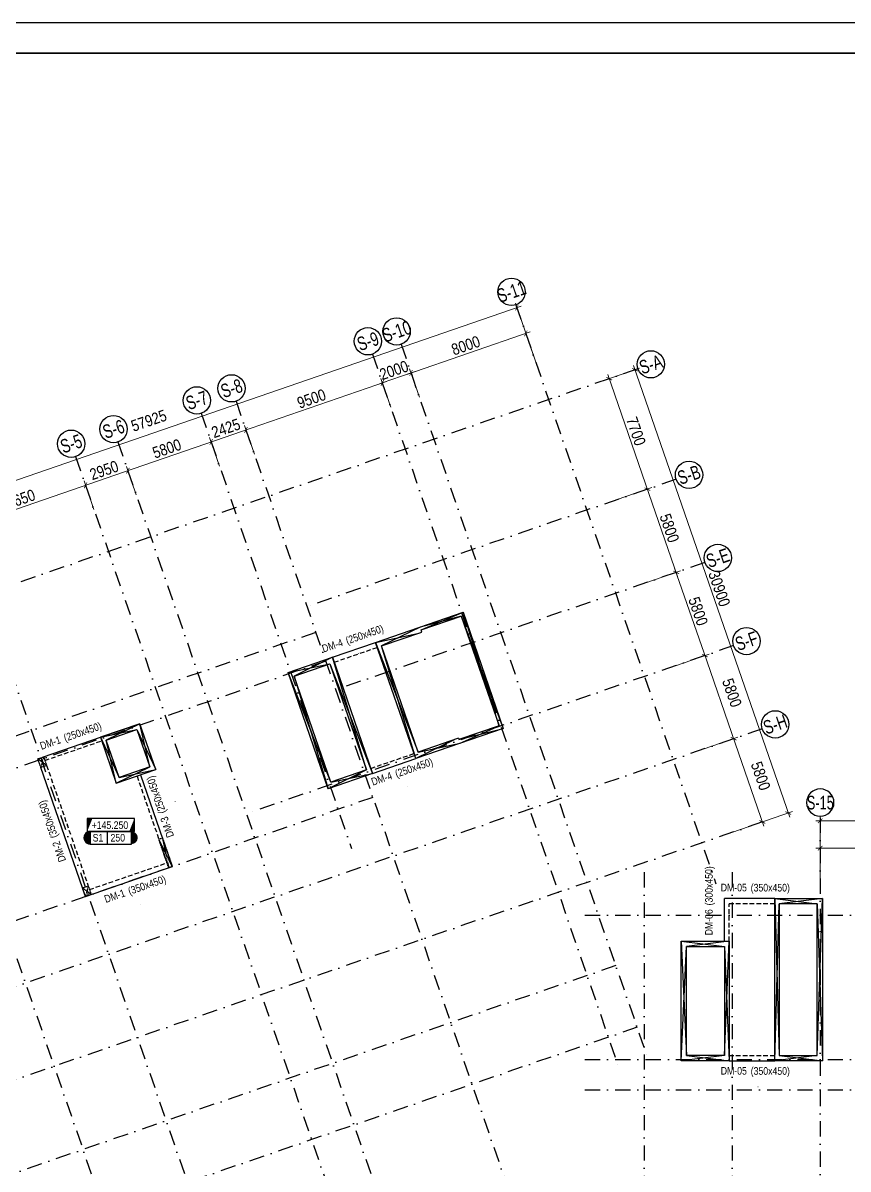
# Model space of a CAD drawing. Header units: millimetres. Extents: x -146681 to 1327256, y -72704 to 46237.
# Drawn here: x 1203335 to 1257677, y -29291 to 46237 of the extents above; entities that cross this region are included whole.
import ezdxf
from ezdxf.enums import TextEntityAlignment as Align

# ---------------------------------------------------------------- set-up
doc = ezdxf.new("R2010")
doc.units = ezdxf.units.MM
doc.header["$MEASUREMENT"] = 0
for name, pattern in [('DASHDOT', [1, 0.5, -0.25, 0, -0.25]), ('DASHED', [4.5, 3, -1.5]), ('ST_MBDV Cot vach 220805$0$HIDDEN', [0.375, 0.25, -0.125])]:
    doc.linetypes.add(name, pattern=pattern)
for name, color, linetype in [('AUDIT_I_220807103235-17', 50, 'Continuous'), ('ccu11-Dim', 8, 'Continuous'), ('ccu11-Khuat', 9, 'DASHED'), ('ccu11-Manh', 8, 'Continuous'), ('ccu11-Thay', 7, 'Continuous'), ('ccu12-Chidan', 9, 'Continuous'), ('ccu12-Text', 31, 'Continuous'), ('KC2-DIM', 251, 'Continuous'), ('KT-Dim', 8, 'Continuous'), ('KT-Luoi truc South Tower', 8, 'DASHDOT'), ('ST_MBDV Cot vach 220805$0$AUDIT_I_220805193045-1', 50, 'Continuous'), ('ST_MBDV Cot vach 220805$0$AUDIT_I_220805193045-5', 6, 'Continuous'), ('Xref_ST_MBDV Cot vach 30.7.2022|Xref_ST_MBDV Cot vach 30.7.2022|Xref_ST_MBDV Cot vach 30.7.2022|Xref_ST_MBDV Cot vach 30.7.2022|A-GRID-SYM', 50, 'Continuous')]:
    doc.layers.add(name, color=color, linetype=linetype)
for name, color, linetype, lineweight in [('ccu12-Tencaukien', 9, 'Continuous', 15), ('KC-Tencaukien', 9, 'Continuous', 15), ('KT-Kich thuoc', 159, 'Continuous', 18), ('KT-Net thay', 7, 'Continuous', 15)]:
    doc.layers.add(name, color=color, linetype=linetype, lineweight=lineweight)
doc.styles.add('Arial Narrow', font='ARIALN.TTF')
doc.styles.add('HBA-Text', font='GOTHIC.TTF')
doc.styles.add('ST_MBDV Cot vach 220805$0$HBA-Text', font='GOTHIC.TTF')
doc.dimstyles.new('CCU_1-300', dxfattribs={"dimscale": 300, "dimtxt": 2.5, "dimasz": 1, "dimexe": 1, "dimexo": 2, "dimgap": 0.5, "dimtad": 1, "dimdec": 0, "dimdsep": 46, "dimtxsty": 'Arial Narrow', "dimblk": 'ARCHTICK', "dimcen": -1, "dimdle": 1, "dimclrd": 256, "dimclre": 256, "dimclrt": 3, "dimadec": 0, "dimazin": 2, "dimtfac": 0.1, "dimtdec": 0, "dimtix": 1, "dimtmove": 2, "dimatfit": 1, "dimfxl": 1, "dimtvp": 0.833333, "dimtolj": 1, "dimtzin": 12, "dimarcsym": 0})

# ---------------------------------------------------------------- blocks, each defined once
blk = doc.blocks.new('_ArchTick')
at = {"color": 0, "const_width": 0.15}
blk.add_lwpolyline([(-0.5, -0.5), (0.5, 0.5)], dxfattribs=at)
blk = doc.blocks.new('*D469')
at = {"layer": 'Defpoints', "color": 0, "transparency": 16777216}
for p in [(-45982, 48779), (-41521, 44184), (-44090, 43297, 0)]:
    blk.add_point(p, dxfattribs=at)
at = {"layer": 'KT-Kich thuoc', "lineweight": -2, "transparency": 16777216}
for p, q in [((-43511, 49950), (-41423, 43900)), ((-45415, 48975), (-43130, 49764)), ((-43523, 43493), (-41237, 44282))]:
    blk.add_line(p, q, dxfattribs=at)
at = {"layer": 'KT-Kich thuoc', "lineweight": -2, "transparency": 16777216, "xscale": 300, "yscale": 300, "zscale": 300}
for p, rotation in [((-43414, 49666), 109.0471074798708), ((-41521, 44184), 289.0471074798708)]:
    blk.add_blockref('_ArchTick', p, dxfattribs=dict(at, rotation=rotation))
at = {"layer": 'KT-Kich thuoc', "color": 3, "transparency": 16777216, "insert": (-41963, 47099), "char_height": 750, "attachment_point": 5, "rotation": 289.04711, "style": 'Arial Narrow'}
blk.add_mtext('\\A1;5800', dxfattribs=at)
blk = doc.blocks.new('*D470')
at = {"layer": 'Defpoints', "color": 0, "transparency": 16777216}
for p in [(-47874, 54262, 0), (-43413, 49666), (-45982, 48779)]:
    blk.add_point(p, dxfattribs=at)
at = {"layer": 'KT-Kich thuoc', "lineweight": -2, "transparency": 16777216}
for p, q in [((-47307, 54458), (-45022, 55247)), ((-45404, 55432), (-43315, 49383)), ((-45415, 48975), (-43129, 49764))]:
    blk.add_line(p, q, dxfattribs=at)
at = {"layer": 'KT-Kich thuoc', "lineweight": -2, "transparency": 16777216, "xscale": 300, "yscale": 300, "zscale": 300}
for p, rotation in [((-45306, 55149), 109.0471074798708), ((-43413, 49666), 289.0471074798708)]:
    blk.add_blockref('_ArchTick', p, dxfattribs=dict(at, rotation=rotation))
at = {"layer": 'KT-Kich thuoc', "color": 3, "transparency": 16777216, "insert": (-43856, 52582), "char_height": 750, "attachment_point": 5, "rotation": 289.04711, "style": 'Arial Narrow'}
blk.add_mtext('\\A1;5800', dxfattribs=at)
blk = doc.blocks.new('*D474')
at = {"layer": 'Defpoints', "color": 0, "transparency": 16777216}
for p in [(-44089, 43297, 0), (-39628, 38701), (-42197, 37814, 0)]:
    blk.add_point(p, dxfattribs=at)
at = {"layer": 'KT-Kich thuoc', "lineweight": -2, "transparency": 16777216}
for p, q in [((-43522, 43493), (-41237, 44282)), ((-41619, 44467), (-39530, 38418)), ((-41630, 38010), (-39344, 38799))]:
    blk.add_line(p, q, dxfattribs=at)
at = {"layer": 'KT-Kich thuoc', "lineweight": -2, "transparency": 16777216, "xscale": 300, "yscale": 300, "zscale": 300}
for p, rotation in [((-41521, 44184), 109.0471074798708), ((-39628, 38701), 289.0471074798708)]:
    blk.add_blockref('_ArchTick', p, dxfattribs=dict(at, rotation=rotation))
at = {"layer": 'KT-Kich thuoc', "color": 3, "transparency": 16777216, "insert": (-39739, 41731), "char_height": 750, "attachment_point": 5, "rotation": 289.04711, "style": 'Arial Narrow'}
blk.add_mtext('\\A1;5800', dxfattribs=at)
blk = doc.blocks.new('*D475')
at = {"layer": 'Defpoints', "color": 0, "transparency": 16777216}
for p in [(-42197, 37814, 0), (-37735, 33219), (-40305, 32332, 0)]:
    blk.add_point(p, dxfattribs=at)
at = {"layer": 'KT-Kich thuoc', "lineweight": -2, "transparency": 16777216}
for p, q in [((-41630, 38010), (-39344, 38799)), ((-39726, 38985), (-37637, 32935)), ((-39737, 32528), (-37452, 33317))]:
    blk.add_line(p, q, dxfattribs=at)
at = {"layer": 'KT-Kich thuoc', "lineweight": -2, "transparency": 16777216, "xscale": 300, "yscale": 300, "zscale": 300}
for p, rotation in [((-39628, 38701), 109.0471074798708), ((-37735, 33219), 289.0471074798708)]:
    blk.add_blockref('_ArchTick', p, dxfattribs=dict(at, rotation=rotation))
at = {"layer": 'KT-Kich thuoc', "color": 3, "transparency": 16777216, "insert": (-37846, 36248), "char_height": 750, "attachment_point": 5, "rotation": 289.04711, "style": 'Arial Narrow'}
blk.add_mtext('\\A1;5800', dxfattribs=at)
blk = doc.blocks.new('ST_MBDV Cot vach 220805$0$GRID-SYM-flat-103')
at = {"layer": 'ST_MBDV Cot vach 220805$0$AUDIT_I_220805193045-1'}
blk.add_circle((0, 0, 0), 900, dxfattribs=at)
at = {"layer": 'ST_MBDV Cot vach 220805$0$AUDIT_I_220805193045-1', "style": 'ST_MBDV Cot vach 220805$0$HBA-Text'}
blk.add_attdef('GRID', text='', height=900, rotation=19.04714, dxfattribs=at).set_placement((0, 0, 0), align=Align.MIDDLE_CENTER)
blk = doc.blocks.new('*D485')
at = {"layer": 'Defpoints', "color": 0, "transparency": 16777216}
for p in [(-52359, 62652), (-108654, 48212), (-107112, 43748, 0)]:
    blk.add_point(p, dxfattribs=at)
at = {"layer": 'KT-Kich thuoc', "lineweight": -2, "transparency": 16777216}
for p, q in [((-52555, 63219), (-53998, 67400)), ((-53617, 67214), (-108937, 48114)), ((-107308, 44315), (-108751, 48496))]:
    blk.add_line(p, q, dxfattribs=at)
at = {"layer": 'KT-Kich thuoc', "lineweight": -2, "transparency": 16777216, "xscale": 300, "yscale": 300, "zscale": 300}
for p, rotation in [((-53900, 67116), 19.04771637789532), ((-108654, 48212), 199.0477163778953)]:
    blk.add_blockref('_ArchTick', p, dxfattribs=dict(at, rotation=rotation))
at = {"layer": 'KT-Kich thuoc', "color": 3, "transparency": 16777216, "insert": (-78140, 59662), "char_height": 750, "attachment_point": 5, "rotation": 19.04772, "style": 'Arial Narrow'}
blk.add_mtext('\\A1;57925', dxfattribs=at)
blk = doc.blocks.new('*D489')
at = {"layer": 'Defpoints', "color": 0, "transparency": 16777216}
for p in [(-82308, 55404), (-81561, 53238), (-89737, 50415)]:
    blk.add_point(p, dxfattribs=at)
at = {"layer": 'KT-Kich thuoc', "lineweight": -2, "transparency": 16777216}
for p, q in [((-90768, 52483), (-82025, 55502)), ((-81757, 53805), (-82406, 55687)), ((-89933, 50983), (-90583, 52864))]:
    blk.add_line(p, q, dxfattribs=at)
for p, xscale, yscale, zscale, rotation in [((-82308, 55404), 300, 300, 300, 19.04713796427213), ((-90485, 52581), 300.0000000000001, 300.0000000000001, 300.0000000000001, 199.0471379642721)]:
    blk.add_blockref('_ArchTick', p, dxfattribs=dict(at, xscale=xscale, yscale=yscale, zscale=zscale, rotation=rotation))
at = {"layer": 'KT-Kich thuoc', "color": 3, "transparency": 16777216, "insert": (-86570, 54496), "char_height": 750, "attachment_point": 5, "rotation": 19.04714, "style": 'Arial Narrow'}
blk.add_mtext('\\A1;8650', dxfattribs=at)
blk = doc.blocks.new('*D490')
at = {"layer": 'Defpoints', "color": 0, "transparency": 16777216}
for p in [(-79520, 56366), (-78772, 54201), (-81561, 53238)]:
    blk.add_point(p, dxfattribs=at)
at = {"layer": 'KT-Kich thuoc', "lineweight": -2, "transparency": 16777216}
for p, q in [((-78968, 54768), (-79618, 56650)), ((-82592, 55306), (-79236, 56464)), ((-81757, 53805), (-82406, 55687))]:
    blk.add_line(p, q, dxfattribs=at)
for p, xscale, yscale, zscale, rotation in [((-79520, 56366), 300, 300, 300, 19.04713796427213), ((-82308, 55404), 300.0000000000001, 300.0000000000001, 300.0000000000001, 199.0471379642721)]:
    blk.add_blockref('_ArchTick', p, dxfattribs=dict(at, xscale=xscale, yscale=yscale, zscale=zscale, rotation=rotation))
at = {"layer": 'KT-Kich thuoc', "color": 3, "transparency": 16777216, "insert": (-81088, 56389), "char_height": 750, "attachment_point": 5, "rotation": 19.04714, "style": 'Arial Narrow'}
blk.add_mtext('\\A1;2950', dxfattribs=at)
blk = doc.blocks.new('*D491')
at = {"layer": 'Defpoints', "color": 0, "transparency": 16777216}
for p in [(-74037, 58259), (-73290, 56094), (-78772, 54201)]:
    blk.add_point(p, dxfattribs=at)
at = {"layer": 'KT-Kich thuoc', "lineweight": -2, "transparency": 16777216}
for p, q in [((-79803, 56269), (-73754, 58357)), ((-73486, 56661), (-74135, 58543)), ((-78968, 54768), (-79618, 56650))]:
    blk.add_line(p, q, dxfattribs=at)
for p, xscale, yscale, zscale, rotation in [((-74037, 58259), 300, 300, 300, 19.04713796427213), ((-79520, 56366), 300.0000000000001, 300.0000000000001, 300.0000000000001, 199.0471379642721)]:
    blk.add_blockref('_ArchTick', p, dxfattribs=dict(at, xscale=xscale, yscale=yscale, zscale=zscale, rotation=rotation))
at = {"layer": 'KT-Kich thuoc', "color": 3, "transparency": 16777216, "insert": (-76953, 57817), "char_height": 750, "attachment_point": 5, "rotation": 19.04714, "style": 'Arial Narrow'}
blk.add_mtext('\\A1;5800', dxfattribs=at)
blk = doc.blocks.new('*D492')
at = {"layer": 'Defpoints', "color": 0, "transparency": 16777216}
for p in [(-71745, 59051), (-70998, 56885), (-73290, 56094)]:
    blk.add_point(p, dxfattribs=at)
at = {"layer": 'KT-Kich thuoc', "lineweight": -2, "transparency": 16777216}
for p, q in [((-74321, 58161), (-71462, 59149)), ((-71193, 57452), (-71843, 59334)), ((-73486, 56661), (-74135, 58543))]:
    blk.add_line(p, q, dxfattribs=at)
for p, xscale, yscale, zscale, rotation in [((-71745, 59051), 300, 300, 300, 19.04713796427213), ((-74037, 58259), 300.0000000000001, 300.0000000000001, 300.0000000000001, 199.0471379642721)]:
    blk.add_blockref('_ArchTick', p, dxfattribs=dict(at, xscale=xscale, yscale=yscale, zscale=zscale, rotation=rotation))
at = {"layer": 'KT-Kich thuoc', "color": 3, "transparency": 16777216, "insert": (-73065, 59159), "char_height": 750, "attachment_point": 5, "rotation": 19.04714, "style": 'Arial Narrow'}
blk.add_mtext('\\A1;2425', dxfattribs=at)
blk = doc.blocks.new('*D493')
at = {"layer": 'Defpoints', "color": 0, "transparency": 16777216}
for p in [(-62765, 62151), (-62018, 59985), (-70998, 56885)]:
    blk.add_point(p, dxfattribs=at)
at = {"layer": 'KT-Kich thuoc', "lineweight": -2, "transparency": 16777216}
for p, q in [((-72029, 58953), (-62482, 62249)), ((-62214, 60553), (-62863, 62435)), ((-71193, 57452), (-71843, 59334))]:
    blk.add_line(p, q, dxfattribs=at)
for p, xscale, yscale, zscale, rotation in [((-62765, 62151), 300, 300, 300, 19.04713796427213), ((-71745, 59051), 300.0000000000001, 300.0000000000001, 300.0000000000001, 199.0471379642721)]:
    blk.add_blockref('_ArchTick', p, dxfattribs=dict(at, xscale=xscale, yscale=yscale, zscale=zscale, rotation=rotation))
at = {"layer": 'KT-Kich thuoc', "color": 3, "transparency": 16777216, "insert": (-67429, 61105), "char_height": 750, "attachment_point": 5, "rotation": 19.04714, "style": 'Arial Narrow'}
blk.add_mtext('\\A1;9500', dxfattribs=at)
blk = doc.blocks.new('*D494')
at = {"layer": 'Defpoints', "color": 0, "transparency": 16777216}
for p in [(-60875, 62804), (-60127, 60638), (-62018, 59985)]:
    blk.add_point(p, dxfattribs=at)
at = {"layer": 'KT-Kich thuoc', "lineweight": -2, "transparency": 16777216}
for p, q in [((-62765, 62151), (-60875, 62804)), ((-60323, 61205), (-60973, 63087)), ((-60875, 62804), (-60591, 62902)), ((-62765, 62151), (-63049, 62053)), ((-62214, 60553), (-62863, 62435))]:
    blk.add_line(p, q, dxfattribs=at)
for p, xscale, yscale, zscale, rotation in [((-60875, 62804), 300.0000000000001, 300.0000000000001, 300.0000000000001, 199.0471379642721), ((-62765, 62151), 300, 300, 300, 19.04713796427217)]:
    blk.add_blockref('_ArchTick', p, dxfattribs=dict(at, xscale=xscale, yscale=yscale, zscale=zscale, rotation=rotation))
at = {"layer": 'KT-Kich thuoc', "color": 3, "transparency": 16777216, "insert": (-61994, 62981), "char_height": 750, "attachment_point": 5, "rotation": 19.04714, "style": 'Arial Narrow'}
blk.add_mtext('\\A1;2000', dxfattribs=at)
blk = doc.blocks.new('*D495')
at = {"layer": 'Defpoints', "color": 0, "transparency": 16777216}
for p in [(-53313, 65414), (-52565, 63249), (-60127, 60638)]:
    blk.add_point(p, dxfattribs=at)
at = {"layer": 'KT-Kich thuoc', "lineweight": -2, "transparency": 16777216}
for p, q in [((-61158, 62706), (-53029, 65512)), ((-52761, 63816), (-53411, 65698)), ((-60323, 61205), (-60973, 63087))]:
    blk.add_line(p, q, dxfattribs=at)
for p, xscale, yscale, zscale, rotation in [((-53313, 65414), 300, 300, 300, 19.04713796427213), ((-60875, 62804), 300.0000000000001, 300.0000000000001, 300.0000000000001, 199.0471379642721)]:
    blk.add_blockref('_ArchTick', p, dxfattribs=dict(at, xscale=xscale, yscale=yscale, zscale=zscale, rotation=rotation))
at = {"layer": 'KT-Kich thuoc', "color": 3, "transparency": 16777216, "insert": (-57268, 64613), "char_height": 750, "attachment_point": 5, "rotation": 19.04714, "style": 'Arial Narrow'}
blk.add_mtext('\\A1;8000', dxfattribs=at)
blk = doc.blocks.new('*D453')
at = {"layer": 'Defpoints', "color": 0, "transparency": 16777216}
for p in [(-48876, 62062, 0), (-36033, 33807), (-38792, 32854, 0)]:
    blk.add_point(p, dxfattribs=at)
at = {"layer": 'KT-Kich thuoc', "lineweight": -2, "transparency": 16777216}
for p, q in [((-48308, 62258), (-45834, 63113)), ((-46215, 63298), (-35935, 33523)), ((-38225, 33050), (-35749, 33904))]:
    blk.add_line(p, q, dxfattribs=at)
at = {"layer": 'KT-Kich thuoc', "lineweight": -2, "transparency": 16777216, "xscale": 300, "yscale": 300, "zscale": 300}
for p, rotation in [((-46117, 63015), 109.0471074798708), ((-36033, 33807), 289.0471074798708)]:
    blk.add_blockref('_ArchTick', p, dxfattribs=dict(at, rotation=rotation))
at = {"layer": 'KT-Kich thuoc', "color": 3, "transparency": 16777216, "insert": (-40571, 48585), "char_height": 750, "attachment_point": 5, "rotation": 289.04711, "style": 'Arial Narrow'}
blk.add_mtext('\\A1;30900', dxfattribs=at)
blk = doc.blocks.new('*D454')
at = {"layer": 'Defpoints', "color": 0, "transparency": 16777216}
for p in [(-48876, 62062), (-47819, 62427), (-47874, 54262)]:
    blk.add_point(p, dxfattribs=at)
at = {"layer": 'KT-Kich thuoc', "lineweight": -2, "transparency": 16777216}
for p, q in [((-45208, 54865), (-47916, 62711)), ((-48308, 62258), (-47535, 62525)), ((-47307, 54458), (-45022, 55247))]:
    blk.add_line(p, q, dxfattribs=at)
at = {"layer": 'KT-Kich thuoc', "lineweight": -2, "transparency": 16777216, "xscale": 300, "yscale": 300, "zscale": 300}
for p, rotation in [((-47819, 62427), 109.0471074798708), ((-45306, 55149), 289.0471074798708)]:
    blk.add_blockref('_ArchTick', p, dxfattribs=dict(at, rotation=rotation))
at = {"layer": 'KT-Kich thuoc', "color": 3, "transparency": 16777216, "insert": (-46058, 58962), "char_height": 750, "attachment_point": 5, "rotation": 289.04711, "style": 'Arial Narrow'}
blk.add_mtext('\\A1;7700', dxfattribs=at)
blk = doc.blocks.new('*D455')
at = {"layer": 'Defpoints', "color": 0, "transparency": 16777216}
for p in [(-25223, 31492), (-33923, 28684, 0), (-25223, 28649, 0)]:
    blk.add_point(p, dxfattribs=at)
at = {"layer": 'KT-Kich thuoc', "lineweight": -2, "transparency": 16777216}
for p, q in [((-33923, 29284), (-33923, 31792)), ((-25223, 29249), (-25223, 31792)), ((-34223, 31492), (-24923, 31492))]:
    blk.add_line(p, q, dxfattribs=at)
at = {"layer": 'KT-Kich thuoc', "lineweight": -2, "transparency": 16777216, "xscale": 300, "yscale": 300, "zscale": 300, "rotation": 180}
blk.add_blockref('_ArchTick', (-33923, 31492), dxfattribs=at)
at = {"layer": 'KT-Kich thuoc', "lineweight": -2, "transparency": 16777216, "xscale": 300, "yscale": 300, "zscale": 300}
blk.add_blockref('_ArchTick', (-25223, 31492), dxfattribs=at)
at = {"layer": 'KT-Kich thuoc', "color": 3, "transparency": 16777216, "insert": (-29573, 32025), "char_height": 750, "attachment_point": 5, "style": 'Arial Narrow'}
blk.add_mtext('\\A1;8700', dxfattribs=at)
blk = doc.blocks.new('*D459')
at = {"layer": 'Defpoints', "color": 0, "transparency": 16777216}
for p in [(-6323, 33292), (-33923, 28921), (-6323, 28921)]:
    blk.add_point(p, dxfattribs=at)
at = {"layer": 'KT-Kich thuoc', "lineweight": -2, "transparency": 16777216}
for p, q in [((-34223, 33292), (-6023, 33292)), ((-33923, 29521), (-33923, 33592)), ((-6323, 29521), (-6323, 33592))]:
    blk.add_line(p, q, dxfattribs=at)
at = {"layer": 'KT-Kich thuoc', "lineweight": -2, "transparency": 16777216, "xscale": 300, "yscale": 300, "zscale": 300, "rotation": 180}
blk.add_blockref('_ArchTick', (-33923, 33292), dxfattribs=at)
at = {"layer": 'KT-Kich thuoc', "lineweight": -2, "transparency": 16777216, "xscale": 300, "yscale": 300, "zscale": 300}
blk.add_blockref('_ArchTick', (-6323, 33292), dxfattribs=at)
at = {"layer": 'KT-Kich thuoc', "color": 3, "transparency": 16777216, "insert": (-20123, 33825), "char_height": 750, "attachment_point": 5, "style": 'Arial Narrow'}
blk.add_mtext('\\A1;27600', dxfattribs=at)
blk = doc.blocks.new('GRID-SYM-flat-73')
at = {"layer": 'Xref_ST_MBDV Cot vach 30.7.2022|Xref_ST_MBDV Cot vach 30.7.2022|Xref_ST_MBDV Cot vach 30.7.2022|Xref_ST_MBDV Cot vach 30.7.2022|A-GRID-SYM'}
blk.add_circle((0, 0, 0), 900, dxfattribs=at)
at = {"layer": 'Xref_ST_MBDV Cot vach 30.7.2022|Xref_ST_MBDV Cot vach 30.7.2022|Xref_ST_MBDV Cot vach 30.7.2022|Xref_ST_MBDV Cot vach 30.7.2022|A-GRID-SYM', "style": 'HBA-Text'}
blk.add_attdef('GRID', text='', height=900, rotation=359.63025, dxfattribs=at).set_placement((0, 0, 0), align=Align.MIDDLE_CENTER)
blk = doc.blocks.new('*U194')
at = {"layer": 'ccu12-Tencaukien', "color": 8, "ltscale": 10000}
blk.add_line((361, -155), (354, -155), dxfattribs=at)
at = {"layer": 'ccu12-Text', "color": 2, "style": 'Arial Narrow', "width": 0.8}
blk.add_attdef('SH', text='', height=300, dxfattribs=at).set_placement((276, 6), align=Align.BOTTOM_RIGHT)
at = {"layer": 'ccu12-Text', "color": 31, "style": 'Arial Narrow', "width": 0.8}
for tag, p in [('(', (508, -75)), ('KT', (633, -75)), (')', (963, -75))]:
    blk.add_attdef(tag, text='', height=250, dxfattribs=at).set_placement(p, align=Align.BOTTOM_LEFT)
blk = doc.blocks.new('Khung ten_A1', base_point=(-3406704, 253379))
at = {"layer": 'Defpoints', "color": 1}
blk.add_lwpolyline([(84100, 0), (84100, 59471), (0, 59471), (0, 0)], close=True, dxfattribs=at)
at = {"layer": 'KT-Net thay', "const_width": 60}
blk.add_lwpolyline([(2700, 1071), (83100, 1071), (83100, 58471), (2700, 58471)], close=True, dxfattribs=at)
blk = doc.blocks.new('*U452')
at = {"color": 6, "linetype": 'ST_MBDV Cot vach 220805$0$HIDDEN', "ltscale": 10}
for p, q in [((-75, 125), (-475, -475)), ((-75, -475), (-475, 125))]:
    blk.add_line(p, q, dxfattribs=at)
blk.add_lwpolyline([(-475, -475), (-75, -475), (-75, 125), (-475, 125)], close=True, dxfattribs=at)
blk = doc.blocks.new('*U435')
at = {"color": 6, "linetype": 'ST_MBDV Cot vach 220805$0$HIDDEN', "ltscale": 10}
for p, q in [((-225, 1525), (-475, -475)), ((-225, -475), (-475, 1525))]:
    blk.add_line(p, q, dxfattribs=at)
blk.add_lwpolyline([(-475, -475), (-225, -475), (-225, 1525), (-475, 1525)], close=True, dxfattribs=at)
blk = doc.blocks.new('*U428')
at = {"color": 6, "linetype": 'ST_MBDV Cot vach 220805$0$HIDDEN', "ltscale": 10}
for p, q in [((-75, 125), (-475, -475)), ((-75, -475), (-475, 125))]:
    blk.add_line(p, q, dxfattribs=at)
blk.add_lwpolyline([(-475, -475), (-75, -475), (-75, 125), (-475, 125)], close=True, dxfattribs=at)
blk = doc.blocks.new('*U266')
at = {"layer": 'ccu12-Tencaukien', "color": 8, "ltscale": 10000}
blk.add_line((361, -155), (354, -155), dxfattribs=at)
at = {"layer": 'ccu12-Text', "color": 2, "style": 'Arial Narrow', "width": 0.8}
blk.add_attdef('SH', text='', height=300, dxfattribs=at).set_placement((276, 6), align=Align.BOTTOM_RIGHT)
at = {"layer": 'ccu12-Text', "color": 31, "style": 'Arial Narrow', "width": 0.8}
for tag, p in [('(', (508, -75)), ('KT', (633, -75)), (')', (963, -75))]:
    blk.add_attdef(tag, text='', height=250, dxfattribs=at).set_placement(p, align=Align.BOTTOM_LEFT)
blk = doc.blocks.new('ccu11-cmb-flat-8')
at = {"layer": 'ccu12-Chidan', "color": 7}
blk.add_lwpolyline([(0, 0), (1550, 0), (1550, 419), (0, 419)], close=True, dxfattribs=at)
at = {"layer": 'ccu12-Chidan'}
for points in [[(0, 0), (166, 419), (0, 419)], [(1550, 419), (1383, 0), (1550, 0)]]:
    blk.add_solid(points, dxfattribs=at)
at = {"layer": 'ccu12-Chidan', "color": 31, "style": 'Arial Narrow', "width": 0.8}
blk.add_attdef('+100.00', text='', height=250, dxfattribs=at).set_placement((745, 206), align=Align.MIDDLE_CENTER)
blk = doc.blocks.new('ccu11-chieudaysan-flat-2')
at = {"layer": 'ccu12-Chidan'}
for points in [[(-569, 0), (-569, 419, 1)], [(788, 419), (788, 0, 1)]]:
    blk.add_hatch(color=8, dxfattribs=at).paths.add_polyline_path(points)
at = {"layer": 'ccu12-Chidan', "color": 7}
blk.add_line((0, 0), (0, 419), dxfattribs=at)
blk.add_lwpolyline([(-569, 0), (788, 0), (788, 419), (-569, 419)], close=True, dxfattribs=at)
blk.add_arc((-569, 209), 209, 90, 270.0001, dxfattribs=at)
at = {"layer": 'ccu12-Chidan', "color": 31, "style": 'Arial Narrow', "width": 0.7}
for tag, p in [('S00', (-488, 209)), ('200', (100, 209))]:
    blk.add_attdef(tag, text='', height=250, dxfattribs=at).set_placement(p, align=Align.MIDDLE_LEFT)
blk = doc.blocks.new('Asix South Tower')
at = {"layer": 'KT-Luoi truc South Tower', "ltscale": 2000}
for p, q in [((-53965.4, 67304.5), (-40792.5, 29149.9)), ((-61527.4, 64693.7), (-45306.5, 17710.6)), ((-63417.9, 64041.1), (-47197, 17057.9)), ((-45928.1, 63080), (-113358.3, 39799.9)), ((-72397.8, 60940.8), (-54232.5, 8325.6)), ((-74690, 60149.4), (-64788, 31468.5)), ((-80172.4, 58256.6), (-62007.1, 5641.4)), ((-82960.9, 57293.9), (-64795.6, 4678.7)), ((-43415.2, 55801.6), (-67725.7, 47408.4)), ((-91137.3, 54471), (-72972, 1855.8)), ((-96619.8, 52578.2), (-78454.5, -37)), ((-41522.4, 50319.2), (-65827.2, 41928)), ((-67132.6, 45709), (-110541.5, 30722.1)), ((-39629.6, 44836.7), (-71714.8, 33759.3)), ((-66479.9, 43818.5), (-109888.9, 28831.6)), ((-37736.8, 39354.3), (-105450.5, 15976.2)), ((-63379.6, 34838.6), (-106788.6, 19851.7)), ((-33923, 33491.9), (-33923, -4459.1)), ((-37735.1, 33218.9), (-103274.2, 10591.7)), ((-45523, 29903.8), (-45523, -4459.1)), ((-39723, 29903.8), (-39723, -4459.1)), ((-49426.2, 27070.4), (10118.8, 27070.4)), ((-47391.3, 23749.2), (-101381.4, 5109.2)), ((-45988, 19684.6), (-99978.1, 1044.6)), ((-49426.2, 17570.4), (10118.8, 17570.4)), ((-49426.2, 15570.4), (10118.8, 15570.4))]:
    blk.add_line(p, q, dxfattribs=at)
at = {"layer": 'KT-Dim'}
ref = blk.add_blockref('GRID-SYM-flat-73', (-33917.9, 34491.9, 0), dxfattribs=dict(at, xscale=-1, rotation=179.6748020054017))
ref.add_attrib('GRID', 'S-15', dxfattribs={"layer": 'AUDIT_I_220807103235-17', "height": 900, "style": 'HBA-Text', "width": 0.7}).set_placement((-33917.9, 34491.9, 0), align=Align.MIDDLE_CENTER)
at = {"layer": 'KT-Kich thuoc'}
ref = blk.add_blockref('ST_MBDV Cot vach 220805$0$GRID-SYM-flat-103', (-54258.3, 68155.5), dxfattribs=at)
ref.add_attrib('GRID', 'S-11', dxfattribs={"layer": 'ST_MBDV Cot vach 220805$0$AUDIT_I_220805193045-1', "height": 900, "rotation": 19, "style": 'ST_MBDV Cot vach 220805$0$HBA-Text', "width": 0.75}).set_placement((-54258.3, 68155.5, 0), align=Align.MIDDLE_CENTER)
ref = blk.add_blockref('ST_MBDV Cot vach 220805$0$GRID-SYM-flat-103', (-63711.6, 64891.8), dxfattribs=at)
ref.add_attrib('GRID', 'S-9', dxfattribs={"layer": 'ST_MBDV Cot vach 220805$0$AUDIT_I_220805193045-1', "height": 900, "rotation": 19, "style": 'ST_MBDV Cot vach 220805$0$HBA-Text', "width": 0.75}).set_placement((-63711.6, 64891.8, 0), align=Align.MIDDLE_CENTER)
ref = blk.add_blockref('ST_MBDV Cot vach 220805$0$GRID-SYM-flat-103', (-61821.1, 65544.5), dxfattribs=at)
ref.add_attrib('GRID', 'S-10', dxfattribs={"layer": 'ST_MBDV Cot vach 220805$0$AUDIT_I_220805193045-1', "height": 900, "rotation": 19, "style": 'ST_MBDV Cot vach 220805$0$HBA-Text', "width": 0.75}).set_placement((-61821.1, 65544.5, 0), align=Align.MIDDLE_CENTER)
ref = blk.add_blockref('ST_MBDV Cot vach 220805$0$GRID-SYM-flat-103', (-45077.3, 63373.8, 0), dxfattribs=at)
ref.add_attrib('GRID', 'S-A', dxfattribs={"layer": 'ST_MBDV Cot vach 220805$0$AUDIT_I_220805193045-1', "height": 900, "rotation": 19.047138, "style": 'ST_MBDV Cot vach 220805$0$HBA-Text', "width": 0.75}).set_placement((-45077.3, 63373.8, 0), align=Align.MIDDLE_CENTER)
ref = blk.add_blockref('ST_MBDV Cot vach 220805$0$GRID-SYM-flat-103', (-72691.5, 61791.5), dxfattribs=at)
ref.add_attrib('GRID', 'S-8', dxfattribs={"layer": 'ST_MBDV Cot vach 220805$0$AUDIT_I_220805193045-1', "height": 900, "rotation": 19, "style": 'ST_MBDV Cot vach 220805$0$HBA-Text', "width": 0.75}).set_placement((-72691.5, 61791.5, 0), align=Align.MIDDLE_CENTER)
ref = blk.add_blockref('ST_MBDV Cot vach 220805$0$GRID-SYM-flat-103', (-74983.7, 61000.1), dxfattribs=at)
ref.add_attrib('GRID', 'S-7', dxfattribs={"layer": 'ST_MBDV Cot vach 220805$0$AUDIT_I_220805193045-1', "height": 900, "rotation": 19, "style": 'ST_MBDV Cot vach 220805$0$HBA-Text', "width": 0.75}).set_placement((-74983.7, 61000.1, 0), align=Align.MIDDLE_CENTER)
ref = blk.add_blockref('ST_MBDV Cot vach 220805$0$GRID-SYM-flat-103', (-80466.2, 59107.3), dxfattribs=at)
ref.add_attrib('GRID', 'S-6', dxfattribs={"layer": 'ST_MBDV Cot vach 220805$0$AUDIT_I_220805193045-1', "height": 900, "rotation": 19, "style": 'ST_MBDV Cot vach 220805$0$HBA-Text', "width": 0.75}).set_placement((-80466.2, 59107.3, 0), align=Align.MIDDLE_CENTER)
ref = blk.add_blockref('ST_MBDV Cot vach 220805$0$GRID-SYM-flat-103', (-83254.6, 58144.6), dxfattribs=at)
ref.add_attrib('GRID', 'S-5', dxfattribs={"layer": 'ST_MBDV Cot vach 220805$0$AUDIT_I_220805193045-1', "height": 900, "rotation": 19, "style": 'ST_MBDV Cot vach 220805$0$HBA-Text', "width": 0.75}).set_placement((-83254.6, 58144.6, 0), align=Align.MIDDLE_CENTER)
ref = blk.add_blockref('ST_MBDV Cot vach 220805$0$GRID-SYM-flat-103', (-42564.5, 56095.3, 0), dxfattribs=at)
ref.add_attrib('GRID', 'S-B', dxfattribs={"layer": 'ST_MBDV Cot vach 220805$0$AUDIT_I_220805193045-1', "height": 900, "rotation": 19, "style": 'ST_MBDV Cot vach 220805$0$HBA-Text', "width": 0.75}).set_placement((-42564.5, 56095.3, 0), align=Align.MIDDLE_CENTER)
ref = blk.add_blockref('ST_MBDV Cot vach 220805$0$GRID-SYM-flat-103', (-40671.7, 50612.9, 0), dxfattribs=at)
ref.add_attrib('GRID', 'S-E', dxfattribs={"layer": 'ST_MBDV Cot vach 220805$0$AUDIT_I_220805193045-1', "height": 900, "rotation": 19, "style": 'ST_MBDV Cot vach 220805$0$HBA-Text', "width": 0.75}).set_placement((-40671.7, 50612.9, 0), align=Align.MIDDLE_CENTER)
ref = blk.add_blockref('ST_MBDV Cot vach 220805$0$GRID-SYM-flat-103', (-38781.7, 45138.8, 0), dxfattribs=at)
ref.add_attrib('GRID', 'S-F', dxfattribs={"layer": 'ST_MBDV Cot vach 220805$0$AUDIT_I_220805193045-1', "height": 900, "rotation": 19, "style": 'ST_MBDV Cot vach 220805$0$HBA-Text', "width": 0.75}).set_placement((-38781.7, 45138.8, 0), align=Align.MIDDLE_CENTER)
ref = blk.add_blockref('ST_MBDV Cot vach 220805$0$GRID-SYM-flat-103', (-36886, 39648, 0), dxfattribs=at)
ref.add_attrib('GRID', 'S-H', dxfattribs={"layer": 'ST_MBDV Cot vach 220805$0$AUDIT_I_220805193045-1', "height": 900, "rotation": 19, "style": 'ST_MBDV Cot vach 220805$0$HBA-Text', "width": 0.75}).set_placement((-36886, 39648, 0), align=Align.MIDDLE_CENTER)
for base, p1, p2, angle, picture, middle, dimtype in [((-108653.6, 48211.9), (-52359, 62651.6), (-107112.2, 43747.5, 0), 199.047716, '*D485', (-78139.5, 59662.1), 129), ((-39628, 38701.3), (-44089.5, 43296.9, 0), (-42197.3, 37814.3, 0), 109.047107, '*D474', (-39739.1, 41730.9), 128), ((-37735.1, 33218.9), (-42196.7, 37814.5, 0), (-40304.5, 32331.8, 0), 109.047107, '*D475', (-37846.3, 36248.5), 128)]:
    dim = blk.add_linear_dim(base=base, p1=p1, p2=p2, angle=angle, dimstyle='CCU_1-300', dxfattribs=at)
    dim.commit()
    dim.dimension.update_dxf_attribs({"geometry": picture, "text_midpoint": middle, "dimtype": dimtype})
for base, p1, p2, angle, picture, middle in [((-53312.8, 65414.4), (-60127.2, 60638.2), (-52565.2, 63249), 19.047138, '*D495', (-57267.7, 64612.8)), ((-60874.8, 62803.6), (-62017.7, 59985.5), (-60127.2, 60638.2), 19.047138, '*D494', (-61994, 62981)), ((-36033, 33806.5), (-48875.5, 62062.4, 0), (-38792.1, 32854, 0), 109.047107, '*D453', (-40571.3, 48584.6)), ((-47818.6, 62427.4), (-47874.4, 54262.1), (-48875.5, 62062.4), 109.047107, '*D454', (-46058.4, 58962.1)), ((-62765.3, 62150.9), (-70997.6, 56885.2), (-62017.7, 59985.5), 19.047138, '*D493', (-67429.2, 61104.5)), ((-71745.2, 59050.6), (-73289.8, 56093.8), (-70997.6, 56885.2), 19.047138, '*D492', (-73065.2, 59158.7)), ((-74037.4, 58259.3), (-78772.3, 54201), (-73289.8, 56093.8), 19.047138, '*D491', (-76952.6, 57816.6)), ((-79519.9, 56366.5), (-81560.8, 53238.3), (-78772.3, 54201), 19.047138, '*D490', (-81088, 56388.8)), ((-82308.4, 55403.7), (-89737.2, 50415.4), (-81560.8, 53238.3), 19.047138, '*D489', (-86570.5, 54496)), ((-43412.9, 49666.5), (-47874.4, 54262.1, 0), (-45982.3, 48779.4), 109.047107, '*D470', (-43855.5, 52581.6)), ((-41520.8, 44183.8), (-45982.3, 48779.4), (-44090.1, 43296.7, 0), 109.047107, '*D469', (-41963.4, 47098.9))]:
    dim = blk.add_linear_dim(base=base, p1=p1, p2=p2, angle=angle, dimstyle='CCU_1-300', dxfattribs=at)
    dim.commit()
    dim.dimension.update_dxf_attribs({"geometry": picture, "text_midpoint": middle})
for base, p1, p2, picture, middle in [((-6323, 33291.9), (-33923, 28921.3), (-6323, 28921.3), '*D459', (-20123, 33824.8)), ((-25223, 31491.9), (-33923, 28684.3, 0), (-25223, 28648.7, 0), '*D455', (-29573, 32024.8))]:
    dim = blk.add_linear_dim(base=base, p1=p1, p2=p2, dimstyle='CCU_1-300', dxfattribs=at)
    dim.commit()
    dim.dimension.update_dxf_attribs({"geometry": picture, "text_midpoint": middle})

msp = doc.modelspace()

# ---------------------------------------------------------------- linework, layer by layer
for p, q in [((1223722.2, 4439.8), (1226557.9, 5418.9)), ((1226365.6, -3216.7), (1229201.3, -2237.6))]:
    msp.add_line(p, q)
at = {"ltscale": 0.5}
for p, q in [((1204698.9, -2127.7, 0), (1208432.7, -838.6)), ((1207453.4, -11331.5, 0), (1204516.7, -2825.4, 0)), ((1211083.6, -3309), (1213172.2, -9357.1)), ((1207455, -11332.3, 0), (1213171.4, -9358.7, 0)), ((1249544.7, -14263.9, 0), (1249544.7, -11465.2, 0)), ((1252844.7, -11463.9, 0), (1249546, -11463.9, 0)), ((1249844.7, -22163.9, 0), (1252844.7, -22163.9, 0))]:
    msp.add_line(p, q, dxfattribs=at)
at = {"layer": 'ccu11-Khuat', "ltscale": 100}
for p, q in [((1223836.4, 4109), (1226672.1, 5088)), ((1204780.5, -2364, 0), (1208514.3, -1074.9)), ((1226251.3, -2885.8), (1229087.1, -1906.8)), ((1204894.8, -2694.9, 0), (1206471.1, -7260.6, 0)), ((1210847.3, -3390.6), (1212821.7, -9107.8)), ((1206536.4, -7449.7, 0), (1207716.8, -10870.3, 0)), ((1207718.4, -10871, 0), (1212821, -9109.4, 0)), ((1249844.7, -14263.9, 0), (1249844.7, -11815.2, 0)), ((1252844.7, -11813.9, 0), (1249846, -11813.9, 0)), ((1249844.7, -21813.9, 0), (1252844.7, -21813.9, 0))]:
    msp.add_line(p, q, dxfattribs=at)
for centre, start, end in [((1212820.6, -9108.2, 0), 289.047139, 19.052621), ((1212820.6, -9108.2, 0), 289.047139, 19.052621), ((1213171, -9357.5, 0), 289.047139, 19.051333), ((1213171, -9357.5, 0), 289.047139, 19.051333), ((1207454.6, -11331.1, 0), 199.047138, 289.047139), ((1207454.6, -11331.1, 0), 199.047138, 289.047139)]:
    msp.add_arc(centre, 1.25, start, end, dxfattribs=at)
at = {"layer": 'ccu11-Khuat', "ltscale": 100, "extrusion": (7.69486e-09, -2.1187e-08, 1)}
msp.add_arc((1207718, -10869.9, 0), 1.25, 199.039608, 289.047139, dxfattribs=at)
msp.add_arc((1207718, -10869.9, 0), 1.25, 199.039608, 289.047139, dxfattribs=at)
at = {"layer": 'ccu11-Manh'}
msp.add_lwpolyline([(1208432.7, -838.6), (1211032.1, 58.8)], dxfattribs=at)
msp.add_lwpolyline([(1208432.7, -838.6), (1211032.1, 58.8)], dxfattribs=at)
at = {"layer": 'ccu11-Manh', "extrusion": (-1.13739e-08, 8.7453e-22, 1)}
msp.add_arc((1249546, -11465.2, 0), 1.25, 90, 180, dxfattribs=at)
at = {"layer": 'ccu11-Manh', "extrusion": (-1.13739e-08, -1.39272e-09, 1)}
msp.add_arc((1249846, -11815.2, 0), 1.25, 90, 180, dxfattribs=at)
at = {"layer": 'ccu11-Thay', "color": 6, "ltscale": 0.5}
for p, q in [((1229554.3, 6239), (1232201, 7152.7)), ((1232201, 7152.7), (1234697.6, -78.4)), ((1226956.6, 5183.4), (1229603.3, 6097.2)), ((1229603.3, 6097.2), (1229554.3, 6239)), ((1229371.5, -1811.4), (1226956.6, 5183.4)), ((1208432.7, -838.6), (1211032.1, 58.8)), ((1234697.6, -78.4), (1232050.9, -992.2)), ((1232018.2, -897.7), (1229371.5, -1811.4)), ((1232018.2, -897.7), (1232050.9, -992.2))]:
    msp.add_line(p, q, dxfattribs=at)
for points in [[(1226558.8, 5416.3), (1232324.8, 7407.1), (1234968.2, -249.5), (1229202.2, -2240.2), (1226558.8, 5416.3)], [(1220791.9, 3428.2), (1223722.2, 4439.8), (1226365.6, -3216.7), (1223435.3, -4228.4), (1220791.9, 3428.2)], [(1221189.7, 3195.2), (1223552.8, 4011.1), (1225967.8, -2983.8), (1223604.6, -3799.6), (1221189.7, 3195.2)], [(1209477, -3863.6), (1212076.5, -2966.2), (1211032.2, 58.6), (1208432.7, -838.6), (1209477, -3863.6)], [(1208814.2, -1024.5), (1210846.5, -322.8), (1211695, -2780.5), (1209662.7, -3482.1), (1208814.2, -1024.5)]]:
    msp.add_lwpolyline(points, dxfattribs=at)
at = {"layer": 'ccu11-Thay', "color": 6, "ltscale": 0.5, "elevation": 0}
for points in [[(1252844.7, -11463.9), (1255994.7, -11463.9), (1255994.7, -22163.9), (1252844.7, -22163.9), (1252844.7, -11463.9)], [(1255644.7, -14263.9), (1255644.7, -11813.9), (1253144.7, -11813.9), (1253144.7, -21813.9), (1255644.7, -21813.9), (1255644.7, -14263.9)], [(1246694.7, -14263.9), (1249844.7, -14263.9), (1249844.7, -22163.9), (1246694.7, -22163.9), (1246694.7, -14263.9)], [(1247044.7, -14613.9), (1249544.7, -14613.9), (1249544.7, -21813.9), (1247044.7, -21813.9), (1247044.7, -14613.9)]]:
    msp.add_lwpolyline(points, dxfattribs=at)
at = {"layer": 'KC2-DIM', "ltscale": 0.5}
for p, q in [((1232201, 7152.7), (1229489.1, 6428)), ((1229554.3, 6239), (1232324.8, 7407.1)), ((1232201, 7152.7), (1234968.2, -249.5)), ((1234697.6, -78.4), (1232324.8, 7407.1)), ((1229489.1, 6428), (1226956.6, 5183.4)), ((1226558.8, 5416.3), (1229319.7, 5999.3)), ((1226558.8, 5416.3), (1229371.5, -1811.4)), ((1229201.3, -2237.6), (1226956.6, 5183.4)), ((1220791.9, 3428.2), (1223552.8, 4011.1)), ((1223722.2, 4439.8), (1221189.7, 3195.2)), ((1223552.8, 4011.1), (1226365.6, -3216.7)), ((1225967.8, -2983.8), (1223722.2, 4439.8)), ((1223604.6, -3799.6), (1220791.9, 3428.2)), ((1221189.7, 3195.2), (1223435.3, -4228.4)), ((1211032.1, 58.8), (1208814.2, -1024.5)), ((1211695, -2780.5), (1211032.1, 58.8)), ((1208432.7, -838.6), (1210846.5, -322.8)), ((1210846.5, -322.8), (1212076.5, -2966.2)), ((1232050.9, -992.2), (1234968.2, -249.5)), ((1232132.5, -1228.5), (1234697.6, -78.4)), ((1208432.7, -838.6), (1209662.7, -3482.1)), ((1209477, -3863.6), (1208814.2, -1024.5)), ((1231734.7, -995.6), (1229202.2, -2240.2)), ((1229371.5, -1811.4), (1232132.5, -1228.5)), ((1209477, -3863.6), (1211695, -2780.5)), ((1209662.7, -3482.1), (1212076.5, -2966.2)), ((1225967.8, -2983.8), (1223435.3, -4228.4)), ((1223604.6, -3799.6), (1226365.6, -3216.7)), ((1252844.7, -11463.9, 0), (1255644.7, -11813.9)), ((1252844.7, -11463.9, 0), (1253144.7, -21813.9, 0)), ((1252844.7, -22163.9, 0), (1253144.7, -11813.9)), ((1255994.7, -11463.9, 0), (1253144.7, -11813.9)), ((1255644.7, -21813.9, 0), (1255994.7, -11463.9)), ((1255644.7, -11813.9), (1255994.7, -22163.9)), ((1246694.7, -14263.9, 0), (1247044.7, -21813.9, 0)), ((1246694.7, -14263.9, 0), (1249544.7, -14613.9, 0)), ((1249844.7, -14263.9, 0), (1247044.7, -14613.9, 0)), ((1249544.7, -21813.9, 0), (1249844.7, -14263.9, 0)), ((1246694.7, -22163.9, 0), (1247044.7, -14613.9, 0)), ((1249544.7, -14613.9, 0), (1249844.7, -22163.9, 0)), ((1249544.7, -21813.9, 0), (1246694.7, -22163.9, 0)), ((1247044.7, -21813.9, 0), (1249844.7, -22163.9, 0)), ((1255644.7, -21813.9, 0), (1252844.7, -22163.9)), ((1253144.7, -21813.9, 0), (1255994.7, -22163.9))]:
    msp.add_line(p, q, dxfattribs=at)

# ---------------------------------------------------------------- block references
at = {"layer": 'ccu11-Dim', "xscale": 2.000000000621877, "yscale": 2.000000000621877, "zscale": 2.000000000621877}
msp.add_blockref('Khung ten_A1', (-5654351.8, 434054.5), dxfattribs=at)
at = {"layer": 'ccu12-Tencaukien', "extrusion": (7.34415e-07, -7.83226e-07, 1)}
ref = msp.add_blockref('*U194', (1224775.9, 4979.8, 0.9), dxfattribs=dict(at, xscale=1.815893337873055, yscale=1.815893337873055, zscale=1.815893337873055, rotation=358.5718110349675))
ref.add_attrib('KT', '(250x450)', dxfattribs={"color": 31, "extrusion": (7.34415e-07, -7.83226e-07, 1), "height": 500, "rotation": 19.034877, "style": 'Arial Narrow'}).set_placement((1224749.4, 5136.1, 0.9), align=Align.BOTTOM_LEFT)
ref.add_attrib('SH', 'DM-4', dxfattribs={"color": 2, "extrusion": (7.34415e-07, -7.83226e-07, 1), "height": 500, "rotation": 19.034877, "style": 'Arial Narrow'}).set_placement((1224505.5, 5061.4, 0.9), align=Align.BOTTOM_RIGHT)
ref = msp.add_blockref('*U194', (1206201.7, -1432.7, 0.9), dxfattribs=dict(at, xscale=1.815893337873055, yscale=1.815893337873055, zscale=1.815893337873055, rotation=358.5718110349675))
ref.add_attrib('KT', '(250x450)', dxfattribs={"color": 31, "extrusion": (7.34415e-07, -7.83226e-07, 1), "height": 500, "rotation": 19.034877, "style": 'Arial Narrow'}).set_placement((1206175.2, -1276.4, 0.9), align=Align.BOTTOM_LEFT)
ref.add_attrib('SH', 'DM-1', dxfattribs={"color": 2, "extrusion": (7.34415e-07, -7.83226e-07, 1), "height": 500, "rotation": 19.034877, "style": 'Arial Narrow'}).set_placement((1205931.3, -1351.1, 0.9), align=Align.BOTTOM_RIGHT)
ref = msp.add_blockref('*U194', (1228023.5, -3795.6, 0.9), dxfattribs=dict(at, xscale=1.815893337873055, yscale=1.815893337873055, zscale=1.815893337873055, rotation=358.5718110349675))
ref.add_attrib('KT', '(250x450)', dxfattribs={"color": 31, "extrusion": (7.34415e-07, -7.83226e-07, 1), "height": 500, "rotation": 19.034877, "style": 'Arial Narrow'}).set_placement((1227997, -3639.3, 0.9), align=Align.BOTTOM_LEFT)
ref.add_attrib('SH', 'DM-4', dxfattribs={"color": 2, "extrusion": (7.34415e-07, -7.83226e-07, 1), "height": 500, "rotation": 19.034877, "style": 'Arial Narrow'}).set_placement((1227753.1, -3714.1, 0.9), align=Align.BOTTOM_RIGHT)
at = {"layer": 'ccu12-Tencaukien', "extrusion": (7.83226e-07, 7.34415e-07, 1)}
ref = msp.add_blockref('*U266', (1213063.7, -5697.1, 0.9), dxfattribs=dict(at, xscale=1.815893337873055, yscale=1.815893337873055, zscale=1.815893337873055, rotation=88.5718110349345))
ref.add_attrib('KT', '(250x450)', dxfattribs={"color": 31, "extrusion": (7.83226e-07, 7.34415e-07, 1), "height": 500, "rotation": 109.034877, "style": 'Arial Narrow'}).set_placement((1212907.4, -5723.7, 0.9), align=Align.BOTTOM_LEFT)
ref.add_attrib('SH', 'DM-3', dxfattribs={"color": 2, "extrusion": (7.83226e-07, 7.34415e-07, 1), "height": 500, "rotation": 109.034877, "style": 'Arial Narrow'}).set_placement((1212982.1, -5967.5, 0.9), align=Align.BOTTOM_RIGHT)
ref = msp.add_blockref('*U266', (1205948.2, -7305.5, 0.9), dxfattribs=dict(at, xscale=1.815893337873055, yscale=1.815893337873055, zscale=1.815893337873055, rotation=88.5718110349345))
ref.add_attrib('KT', '(350x450)', dxfattribs={"color": 31, "extrusion": (7.83226e-07, 7.34415e-07, 1), "height": 500, "rotation": 109.034877, "style": 'Arial Narrow'}).set_placement((1205791.9, -7332, 0.9), align=Align.BOTTOM_LEFT)
ref.add_attrib('SH', 'DM-2', dxfattribs={"color": 2, "extrusion": (7.83226e-07, 7.34415e-07, 1), "height": 500, "rotation": 109.034877, "style": 'Arial Narrow'}).set_placement((1205866.7, -7575.9, 0.9), align=Align.BOTTOM_RIGHT)
at = {"layer": 'ccu12-Tencaukien', "extrusion": (9.79924e-07, 4.38813e-07, 1)}
ref = msp.add_blockref('*U194', (1249071.1, -11941.2, 1.2), dxfattribs=dict(at, xscale=1.815893337873055, yscale=1.815893337873055, zscale=1.815893337873055, rotation=69.5369337144434))
ref.add_attrib('KT', '(300x450)', dxfattribs={"color": 31, "extrusion": (9.79924e-07, 4.38813e-07, 1), "height": 500, "rotation": 90, "style": 'Arial Narrow'}).set_placement((1248914.7, -11915.4, 1.2), align=Align.BOTTOM_LEFT)
ref.add_attrib('SH', 'DM-06', dxfattribs={"color": 2, "extrusion": (9.79924e-07, 4.38813e-07, 1), "height": 500, "rotation": 90, "style": 'Arial Narrow'}).set_placement((1248905.8, -12170.3, 1.2), align=Align.BOTTOM_RIGHT)
at = {"layer": 'ccu12-Tencaukien', "extrusion": (7.34415e-07, -7.83226e-07, 1)}
ref = msp.add_blockref('*U194', (1210439.7, -11527, 0.9), dxfattribs=dict(at, xscale=1.815893337873055, yscale=1.815893337873055, zscale=1.815893337873055, rotation=358.5718110349675))
ref.add_attrib('KT', '(350x450)', dxfattribs={"color": 31, "extrusion": (7.34415e-07, -7.83226e-07, 1), "height": 500, "rotation": 19.034877, "style": 'Arial Narrow'}).set_placement((1210413.2, -11370.7, 0.9), align=Align.BOTTOM_LEFT)
ref.add_attrib('SH', 'DM-1', dxfattribs={"color": 2, "extrusion": (7.34415e-07, -7.83226e-07, 1), "height": 500, "rotation": 19.034877, "style": 'Arial Narrow'}).set_placement((1210169.3, -11445.4, 0.9), align=Align.BOTTOM_RIGHT)
at = {"layer": 'ccu12-Tencaukien', "extrusion": (4.38813e-07, -9.79924e-07, 1)}
ref = msp.add_blockref('*U194', (1251239.8, -11304, 0.6), dxfattribs=dict(at, xscale=1.815893337873055, yscale=1.815893337873055, zscale=1.815893337873055, rotation=339.536933714468))
ref.add_attrib('KT', '(350x450)', dxfattribs={"color": 31, "extrusion": (4.38813e-07, -9.79924e-07, 1), "height": 500, "style": 'Arial Narrow'}).set_placement((1251265.7, -11147.6, 0.6), align=Align.BOTTOM_LEFT)
ref.add_attrib('SH', 'DM-05', dxfattribs={"color": 2, "extrusion": (4.38813e-07, -9.79924e-07, 1), "height": 500, "style": 'Arial Narrow'}).set_placement((1251010.8, -11138.7, 0.6), align=Align.BOTTOM_RIGHT)
ref = msp.add_blockref('*U194', (1251239.8, -23382.1, 0.6), dxfattribs=dict(at, xscale=1.815893337873055, yscale=1.815893337873055, zscale=1.815893337873055, rotation=339.536933714468))
ref.add_attrib('KT', '(350x450)', dxfattribs={"color": 31, "extrusion": (4.38813e-07, -9.79924e-07, 1), "height": 500, "style": 'Arial Narrow'}).set_placement((1251265.7, -23225.7, 0.6), align=Align.BOTTOM_LEFT)
ref.add_attrib('SH', 'DM-05', dxfattribs={"color": 2, "extrusion": (4.38813e-07, -9.79924e-07, 1), "height": 500, "style": 'Arial Narrow'}).set_placement((1251010.8, -23216.8, 0.6), align=Align.BOTTOM_RIGHT)
at = {"layer": 'KC-Tencaukien'}
ref = msp.add_blockref('ccu11-cmb-flat-8', (1207572.4, -7037.6), dxfattribs=dict(at, xscale=1.999999999999999, yscale=1.999999999999999, zscale=1.999999999999999))
ref.add_attrib('+100.00', '+145.250', dxfattribs={"layer": 'ccu12-Chidan', "color": 31, "height": 500, "style": 'Arial Narrow'}).set_placement((1209062.7, -6626.4), align=Align.MIDDLE_CENTER)
ref = msp.add_blockref('ccu11-chieudaysan-flat-2', (1208903.2, -7875.5), dxfattribs=dict(at, xscale=1.999999999999999, yscale=1.999999999999999, zscale=1.999999999999999))
ref.add_attrib('S00', 'S1', dxfattribs={"layer": 'ccu12-Chidan', "color": 31, "height": 500, "style": 'Arial Narrow'}).set_placement((1207927.2, -7456.5), align=Align.MIDDLE_LEFT)
ref.add_attrib('200', '250', dxfattribs={"layer": 'ccu12-Chidan', "color": 31, "height": 500, "style": 'Arial Narrow'}).set_placement((1209103.2, -7456.5), align=Align.MIDDLE_LEFT)
at = {"layer": 'KT-Kich thuoc'}
msp.add_blockref('Asix South Tower', (1289767.4, -39634.4), dxfattribs=at)
at = {"layer": 'ST_MBDV Cot vach 220805$0$AUDIT_I_220805193045-5', "linetype": 'ByBlock', "xscale": -1, "rotation": 199.0471379540016}
for name, p in [('*U452', (1204924.8, -2552.2, 0)), ('*U435', (1212887.6, -7843.5)), ('*U428', (1207861.9, -11059.5, 0))]:
    msp.add_blockref(name, p, dxfattribs=at)

doc.saveas('drawing.dxf')
